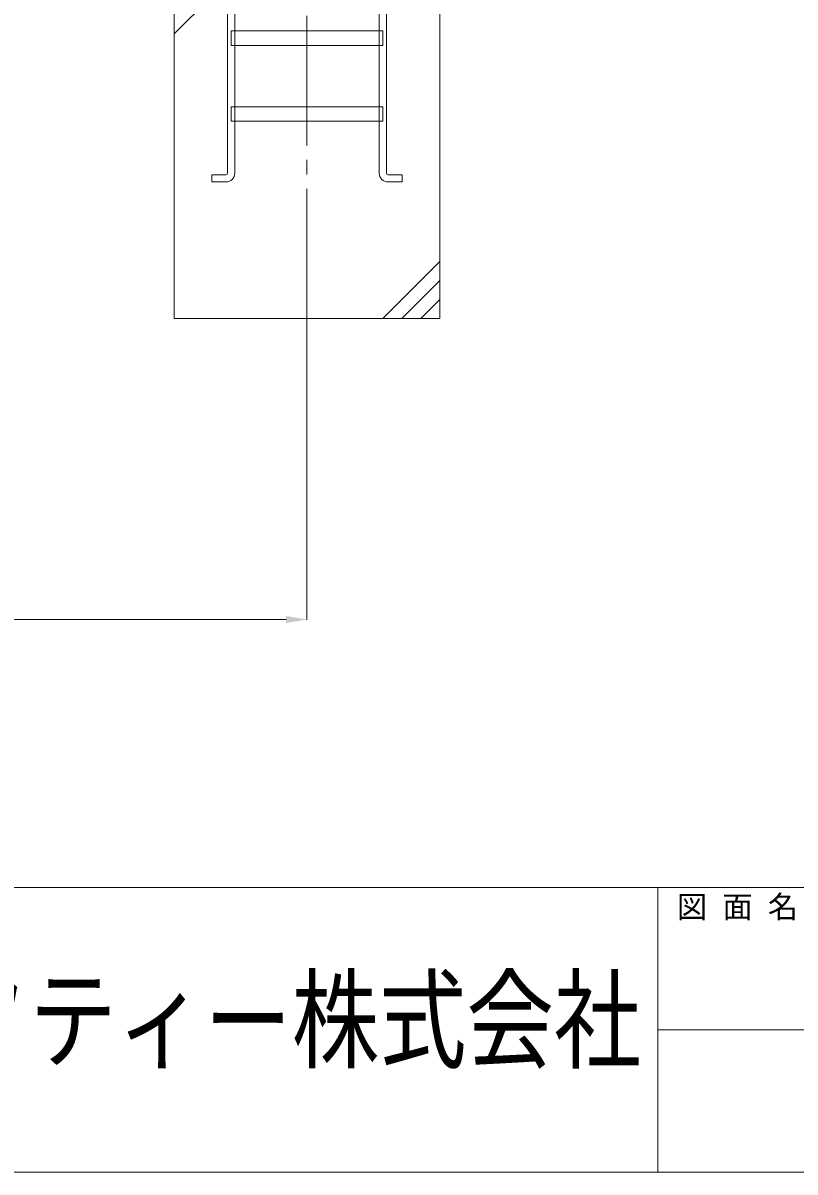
# Model space of a CAD drawing. Units: millimetres, scale not verified. Extents: x 14020 to 34145, y -14438 to 14438.
# Drawn here: x 24071 to 26106, y -14438 to -11408 of the extents above; entities that cross this region are included whole.
import ezdxf
from ezdxf.enums import TextEntityAlignment as Align

# ---------------------------------------------------------------- set-up
doc = ezdxf.new("R2010")
doc.units = ezdxf.units.MM
doc.header["$LTSCALE"] = 38
doc.linetypes.add('CHAIN2', pattern=[12, 9, -1, 1, -1])
doc.linetypes.add('DASHED1', pattern=[1.8, 1.2, -0.6])
for name, color, linetype, lineweight in [('0-7_ﾛｺﾞ', 140, 'Continuous', 9), ('0-9_基礎工事用PCA小', 7, 'Continuous', 18), ('0-A_図面枠', 7, 'Continuous', 18), ('0-B_寸法', 3, 'Continuous', 18), ('1-3_通芯', 1, 'CHAIN2', 18)]:
    doc.layers.add(name, color=color, linetype=linetype, lineweight=lineweight)
doc.styles.add('ＭＳ ゴシック', font='')
doc.styles.get('ＭＳ ゴシック').set_extended_font_data('MS Gothic')

msp = doc.modelspace()

# ---------------------------------------------------------------- linework, layer by layer
at = {"layer": '0-9_基礎工事用PCA小'}
for p, q in [((24469.8, -11437.5), (24619.8, -11287.5)), ((24629.33, -11467.5), (24629.33, -11629.5)), ((25010.28, -11467.5), (25010.28, -11629.5)), ((24629.33, -11667.5), (24629.33, -11804.5)), ((25010.28, -11667.5), (25010.28, -11804.5)), ((25169.8, -12037.5), (25019.8, -12187.5)), ((25169.8, -12087.5), (25069.8, -12187.5)), ((25169.8, -12137.5), (25119.8, -12187.5))]:
    msp.add_line(p, q, dxfattribs=at)
at = {"layer": '0-9_基礎工事用PCA小', "color": 4, "linetype": 'DASHED1', "lineweight": 9}
for p, q in [((24629.33, -11429.5), (24629.33, -11467.5)), ((25010.28, -11429.5), (25010.28, -11467.5)), ((24629.33, -11629.5), (24629.33, -11667.5)), ((25010.28, -11629.5), (25010.28, -11667.5))]:
    msp.add_line(p, q, dxfattribs=at)
at = {"layer": '0-9_基礎工事用PCA小'}
for points in [[(24610.28, -11804.45), (24610.28, -11227.5), (24629.33, -11227.5), (24629.33, -11429.5)], [(25029.33, -11804.45), (25029.33, -11227.5), (25010.28, -11227.5), (25010.28, -11429.5)], [(24606.32, -11827.5), (24569.33, -11827.5), (24569.33, -11808.45), (24606.28, -11808.45)], [(25033.28, -11827.5), (25070.27, -11827.5), (25070.27, -11808.45), (25033.33, -11808.45)]]:
    msp.add_lwpolyline(points, dxfattribs=at)
for points in [[(24469.8, -12187.5), (25169.8, -12187.5), (25169.8, -11287.5), (24469.8, -11287.5)], [(24619.8, -11429.5), (25019.8, -11429.5), (25019.8, -11467.5), (24619.8, -11467.5)], [(24619.8, -11629.5), (25019.8, -11629.5), (25019.8, -11667.5), (24619.8, -11667.5)]]:
    msp.add_lwpolyline(points, close=True, dxfattribs=at)
for centre, radius, start, end in [((24606.28, -11804.45), 4, 270, 0), ((24606.32, -11804.5), 23, 270, 0), ((25033.28, -11804.5), 23, 180, 270), ((25033.33, -11804.45), 4, 180, 270)]:
    msp.add_arc(centre, radius, start, end, dxfattribs=at)
at = {"layer": '0-A_図面枠'}
for p, q in [((14019.8, -13687.5), (34144.8, -13687.5)), ((25744.8, -13687.5), (25744.8, -14437.5)), ((25744.8, -14062.5), (34144.8, -14062.5))]:
    msp.add_line(p, q, dxfattribs=at)
msp.add_lwpolyline([(14019.8, -562.5), (34144.8, -562.5), (34144.8, -14437.5), (14019.8, -14437.5)], close=True, dxfattribs=at)
at = {"layer": '0-B_寸法'}
for p, q in [((24819.8, -12188.5), (24819.8, -12981.95)), ((24764.8, -12980.95), (16674.8, -12980.95))]:
    msp.add_line(p, q, dxfattribs=at)
at = {"layer": '0-B_寸法', "color": 91}
msp.add_solid([(24764.8, -12971.8), (24819.8, -12980.95), (24764.8, -12990.12)], dxfattribs=at)
at = {"layer": '1-3_通芯'}
msp.add_line((24819.8, -12187.5), (24819.8, -10275.5), dxfattribs=at)

# ---------------------------------------------------------------- texts
at = {"layer": '0-7_ﾛｺﾞ', "color": 7, "style": 'ＭＳ ゴシック', "width": 0.8}
msp.add_text('日本セイフティー株式会社', height=211.1, dxfattribs=at).set_placement((22936.55, -14205.02), align=Align.BOTTOM_LEFT)
at = {"layer": '0-A_図面枠', "style": 'ＭＳ ゴシック'}
msp.add_text('図 面 名', height=58.65, dxfattribs=at).set_placement((25794.8, -13785.5), align=Align.BOTTOM_LEFT)

doc.saveas('drawing.dxf')
